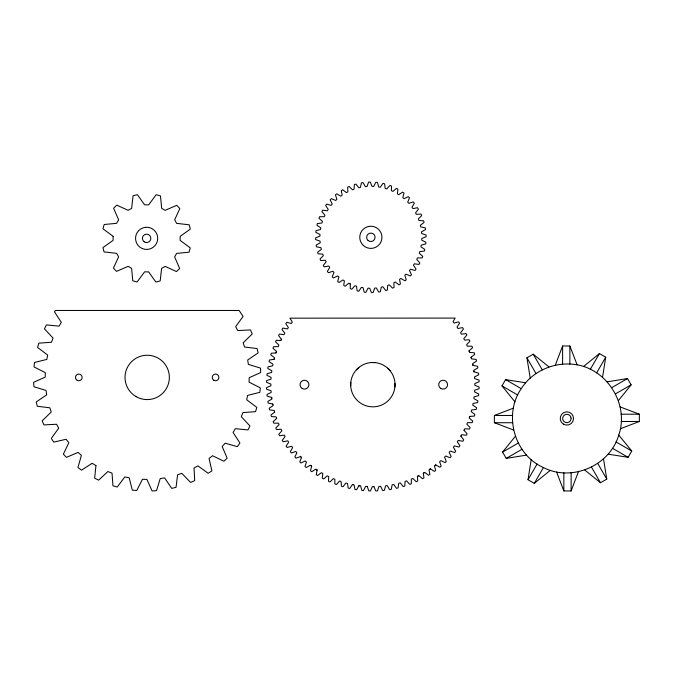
<?xml version="1.0" encoding="UTF-8"?>
<svg xmlns="http://www.w3.org/2000/svg" width="673" height="673" viewBox="0 0 673 673"><rect width="100%" height="100%" fill="white"/><g stroke="black" fill="none" stroke-linecap="round" stroke-linejoin="round"><path stroke-width="1.01" d="M562.603 364.228L562.611 345.981L569.871 345.998L577.123 364.825C608.19 370.31 629.171 405.18 618.756 435.078C609.923 465.666 571.714 482.221 543.447 467.55C514.29 454.797 503.135 414.77 521.264 388.666C532.89 370.293 555.881 361.006 577.123 364.825M556.605 472.118L563.848 490.945L571.116 490.954L571.125 472.707M513.617 430.039L494.377 422.72L494.386 415.46L513.213 408.208M620.514 428.726L639.333 421.483L639.35 414.215L620.111 406.904M350.709 385.831L350.801 382.348M394.9 386.983A22.167 22.167 0 0 0 363.832 364.413A22.167 22.167 0 0 0 359.819 402.605A22.167 22.167 0 0 0 394.9 386.983L394.992 383.509M550.262 470.36L534.303 483.374L528.019 479.731L531.157 459.802M602.571 377.141L605.708 357.212L599.424 353.569L583.466 366.575M317.118 470.048L316.226 474.65L317.648 475.525L321.374 472.673L322.821 473.506L322.232 478.158L323.713 478.949L327.238 475.853L328.735 476.585L328.458 481.271L329.98 481.961L333.303 478.646L334.843 479.277L334.868 483.971L336.433 484.552L339.529 481.027L341.11 481.557L341.447 486.243L343.045 486.722L345.905 483.004L347.52 483.424L348.16 488.076L349.783 488.447L352.391 484.552L354.032 484.871L354.974 489.473L356.623 489.734L358.97 485.679L360.627 485.889L361.864 490.415L363.529 490.575L365.607 486.369L367.273 486.47L368.804 490.903L370.47 490.954L372.27 486.621L373.944 486.621L375.761 490.945L377.427 490.886L378.941 486.444L380.607 486.327L382.71 490.524L384.367 490.356L385.587 485.83L387.236 485.603L389.608 489.65L391.257 489.38L392.174 484.779L393.806 484.451L396.439 488.329L398.063 487.95L398.677 483.298L400.292 482.861L403.169 486.571L404.767 486.083L405.079 481.397L406.652 480.859L409.764 484.367L411.329 483.778L411.329 479.083L412.869 478.444L416.208 481.742L417.731 481.044L417.428 476.366L418.917 475.626L422.467 478.696L423.94 477.906L423.325 473.254L424.772 472.412L428.508 475.247L429.921 474.364L429.012 469.762L430.4 468.829L434.312 471.411L435.667 470.435L434.455 465.909L435.776 464.883L439.856 467.205L441.143 466.145L439.637 461.703L440.891 460.601L445.114 462.645L446.325 461.501L444.533 457.169L445.711 455.983L450.052 457.758L451.196 456.538L449.127 452.323L450.22 451.07L454.67 452.55L455.722 451.255L453.383 447.192L454.393 445.863L458.936 447.057L459.903 445.694L457.304 441.791L458.22 440.403L462.831 441.286L463.705 439.873L460.854 436.146L461.686 434.699L466.339 435.28L467.121 433.807L464.034 430.283L464.765 428.785L469.451 429.063L470.133 427.54L466.818 424.217L467.457 422.678L472.152 422.644L472.732 421.088L469.207 417.983L469.737 416.402L474.423 416.074L474.902 414.475L471.184 411.615L471.605 410L476.257 409.361L476.627 407.737L472.732 405.121L473.052 403.489L477.645 402.547L477.914 400.898L473.859 398.551L474.07 396.893L478.596 395.657L478.755 393.991L474.549 391.913L474.65 390.247L479.083 388.716L479.134 387.042L474.802 385.242L474.802 383.576L479.126 381.759L479.067 380.085L474.625 378.579L474.507 376.914L478.705 374.811L478.537 373.153L473.96 371.706L473.784 370.276L477.83 367.912L477.561 366.263L472.959 365.346L472.825 364.766L472.623 363.706L476.509 361.081L476.131 359.458L471.479 358.835L471.041 357.228L474.751 354.351L474.255 352.753L469.577 352.442L469.039 350.869L472.547 347.748L471.958 346.191L467.264 346.183L466.625 344.643L469.914 341.312L469.224 339.789L464.547 340.092L463.798 338.595L466.877 335.053L466.086 333.581L461.434 334.195L460.593 332.748L463.428 329.013L462.544 327.591L457.943 328.508L457.009 327.12L459.592 323.208L458.616 321.854L454.082 323.057L453.064 321.736L455.108 318.085L289.97 318.161L292.318 322.148L291.3 323.469L286.765 322.283L285.798 323.646L288.397 327.549L287.472 328.937L282.87 328.054L281.987 329.467L284.839 333.194L284.014 334.641L279.354 334.052L278.572 335.533L281.482 339.47L280.927 340.555L276.25 340.277L275.56 341.8L278.874 345.123L278.243 346.662L273.549 346.696L272.969 348.252L276.494 351.348L275.955 352.93L271.278 353.266L270.798 354.864L274.517 357.725L274.088 359.34L269.444 359.979L269.065 361.603L272.969 364.211L272.649 365.851L268.047 366.793L267.778 368.442L271.842 370.789L271.631 372.447L267.105 373.683L266.945 375.349L271.152 377.427L271.042 379.092L266.609 380.624L266.558 382.298L270.891 384.098L270.899 385.764L266.575 387.581L266.634 389.255L271.076 390.761L271.185 392.426L266.996 394.529L267.164 396.187L271.69 397.406L271.917 399.064L267.862 401.428L268.14 403.077L272.742 403.993L273.07 405.634L269.183 408.259L269.57 409.882L274.222 410.505L274.66 412.112L270.95 414.989L271.438 416.587L276.123 416.898L276.662 418.471L273.154 421.592L273.743 423.149L278.437 423.157L279.076 424.697L275.779 428.028L276.477 429.551L281.154 429.248L281.894 430.737L278.824 434.287L279.615 435.759L284.267 435.145L285.108 436.592L282.273 440.327L283.156 441.74L287.758 440.832L288.692 442.22L286.101 446.132L287.077 447.486L291.611 446.275L292.629 447.595L290.307 451.676L291.375 452.963L295.817 451.457L296.919 452.71L294.867 456.933L296.011 458.145L300.629 456.614L301.529 457.531L299.763 461.88L300.982 463.016L305.197 460.946L306.451 462.04L304.97 466.49L306.265 467.55L310.329 465.203L311.649 466.221L310.463 470.755L311.826 471.723L315.73 469.123L317.118 470.048L316.411 469.603M274.281 358.524L274.088 359.34M276.199 352.13L275.955 352.93M469.737 416.402L469.569 416.982M555.301 365.229L562.611 345.981M571.116 490.954L578.427 471.714M464.353 429.668L464.034 430.283M281.272 339.798L281.667 339.057M461.114 435.717L460.854 436.146M590.28 369.384L599.424 353.569M528.019 479.731L537.104 463.983M596.615 372.951L605.708 357.212M534.303 483.374L543.447 467.55M514.971 401.865L501.965 385.907L505.608 379.622L525.529 382.76M608.19 454.182L628.119 457.312L631.762 451.028L618.756 435.078M526.538 455.108L506.214 458.397L502.596 452.096L515.274 436.407M618.453 400.528L631.131 384.838L627.514 378.546L607.189 381.835M429.719 469.317L430.4 468.829M356.37 369.839L358.894 367.441M435.137 465.422L435.776 464.883M611.681 387.673L627.514 378.546M502.596 452.096L518.328 443.011M615.4 393.924L631.131 384.838M506.214 458.397L522.046 449.27M530.223 378.142L526.942 357.817L533.235 354.2L548.924 366.878M584.803 470.057L600.493 482.743L606.785 479.117L603.504 458.793M423.325 473.254L424.066 472.858M417.428 476.366L418.185 476.021M373.944 486.621L373.372 486.638M621.103 414.206L639.35 414.215M494.386 415.46L512.523 415.46M621.196 421.483L639.333 421.483M494.377 422.72L512.624 422.728M371.689 362.528L375.164 362.621M366.44 486.444L367.273 486.47M359.794 485.813L358.97 485.679M352.921 484.669L352.391 484.552M310.976 465.733L311.649 466.221M505.608 379.622L521.264 388.666M612.464 448.277L628.119 457.312M616.005 441.925L631.762 451.028M501.965 385.907L517.722 395.017M387.682 368.198L390.079 370.722M300.351 456.353L300.924 456.959M471.285 358.028L471.041 357.228M533.235 354.2L542.295 369.898M591.432 467.045L600.493 482.743M597.7 463.352L606.785 479.117M526.942 357.817L536.028 373.582M276.662 418.471L276.477 417.983M469.333 351.643L469.039 350.869M274.407 411.312L274.66 412.112M272.876 404.818L272.742 403.993M472.816 364.522L472.959 365.346M271.749 397.979L271.69 397.406M473.918 371.101L474.002 371.933M569.871 345.998L569.871 364.16M563.848 472.783L563.848 490.945M350.271 283.913L350.246 288.599L351.828 289.205L354.94 285.705L356.53 286.202L357.119 290.854L358.759 291.249L361.393 287.371L363.033 287.649L364.228 292.183L365.902 292.36L368.005 288.17L369.67 288.237L371.446 292.578L373.128 292.536L374.668 288.111L376.333 287.96L378.655 292.032L380.321 291.771L381.271 287.178L382.895 286.807L385.73 290.543L387.345 290.063L387.69 285.394L389.255 284.814L392.552 288.145L394.092 287.464L393.823 282.786L395.295 282.004L398.996 284.881L400.435 283.998L399.56 279.396L400.923 278.437L404.969 280.801L406.282 279.741L404.81 275.291L406.029 274.155L410.353 275.972L411.514 274.752L409.47 270.538L410.538 269.25L415.056 270.487L416.057 269.124L413.474 265.212L414.366 263.799L419.01 264.439L419.817 262.95L416.755 259.408L417.453 257.894L422.139 257.919L422.745 256.346L419.245 253.225L419.742 251.635L424.394 251.046L424.789 249.405L420.911 246.772L421.189 245.132L425.723 243.937L425.908 242.263L421.719 240.16L421.786 238.494L426.118 236.719L426.076 235.037L421.651 233.497L421.5 231.84L425.572 229.51L425.311 227.844L420.718 226.902L420.356 225.27L424.083 222.435L423.611 220.82L418.934 220.475L418.354 218.91L421.693 215.621L421.004 214.073L416.326 214.351L415.552 212.87L418.421 209.168L417.546 207.73L412.936 208.605L411.977 207.25L414.341 203.196L413.281 201.883L408.831 203.364L407.703 202.136L409.521 197.812L408.292 196.651L404.078 198.695L402.791 197.626L404.027 193.109L402.664 192.116L398.752 194.69L397.339 193.799L397.979 189.155L396.498 188.347L392.948 191.41L391.434 190.711L391.459 186.026L389.886 185.42L386.765 188.92L385.175 188.423L384.586 183.771L382.945 183.376L380.312 187.254L378.672 186.976L377.486 182.442L375.803 182.265L373.7 186.446L372.034 186.387L370.268 182.047L368.577 182.089L367.037 186.514L365.38 186.665L363.058 182.593L361.384 182.854L360.442 187.447L358.81 187.817L355.983 184.082L354.36 184.553L354.023 189.231L352.459 189.811L349.161 186.48L347.613 187.161L347.891 191.839L346.41 192.613L342.708 189.744L341.27 190.627L342.153 195.229L340.79 196.188L336.744 193.824L335.432 194.884L336.904 199.334L335.676 200.461L331.36 198.644L330.191 199.873L332.235 204.087L331.166 205.374L326.649 204.138L325.656 205.501L328.231 209.412L327.339 210.826L322.695 210.186L321.887 211.667L324.95 215.217L324.251 216.731L319.566 216.706L318.96 218.279L322.46 221.4L321.963 222.99L317.32 223.579L316.924 225.219L320.802 227.853L320.516 229.493L315.982 230.679L315.805 232.362L319.995 234.465L319.927 236.13L315.587 237.906L315.629 239.588L320.054 241.127L320.205 242.785L316.133 245.107L316.394 246.781L320.987 247.723L321.358 249.355L317.622 252.19L318.102 253.805L322.771 254.142L323.351 255.706L320.02 259.004L320.701 260.552L325.379 260.274L326.161 261.755L323.284 265.456L324.167 266.895L328.769 266.02L329.728 267.374L327.364 271.421L328.424 272.742L332.874 271.261L334.01 272.489L332.193 276.813L333.413 277.974L337.636 275.93L338.914 276.998L337.678 281.516L339.041 282.509L342.961 279.934L344.366 280.826L343.726 285.47L345.215 286.277L348.757 283.215L350.271 283.913M113.157 236.341L113.081 240.387L102.952 247.571L104.046 251.904L116.639 253.342L118.591 256.893L113.417 268.174L116.53 271.379L128.148 266.331L131.614 268.426L132.774 280.792L137.073 282.004L144.619 271.825L148.666 271.909L155.85 282.029L160.182 280.935L161.621 268.35L165.171 266.39L176.452 271.572L179.657 268.451L174.61 256.834L176.705 253.368L189.071 252.207L190.282 247.908L180.103 240.37L180.187 236.316L190.308 229.131L189.214 224.799L176.629 223.36L174.669 219.81L179.851 208.529L176.73 205.324L165.112 210.371L161.646 208.277L160.485 195.919L156.186 194.699L148.649 204.878L144.594 204.802L137.41 194.674L133.077 195.767L131.639 208.361L128.089 210.312L116.808 205.139L113.602 208.251L118.65 219.869L116.555 223.343L104.197 224.496L102.977 228.803L113.157 236.341M571.057 418.076L571.015 419.17A4.215 4.215 0 0 1 564.47 421.937A4.215 4.215 0 0 1 564.731 414.837A4.215 4.215 0 0 1 571.057 418.076M95.945 465.598L94.649 478.183L98.637 480.169L107.89 471.529L112.029 473.153L112.955 485.78L117.22 487.042L124.833 476.921L129.191 477.805L132.287 490.079L136.712 490.575L142.449 479.294L146.899 479.403L152.081 490.954L156.523 490.676L160.216 478.57L164.616 477.906L171.724 488.379L176.048 487.336L177.579 474.776L181.803 473.355L190.619 482.44L194.699 480.657L194.026 468.021L197.938 465.893L208.201 473.304L211.902 470.839L209.051 458.506L212.525 455.73L223.924 461.249L227.146 458.178L222.191 446.536L225.135 443.196L237.317 446.653L239.958 443.07L233.06 432.461L235.373 428.667L247.967 429.954L249.952 425.967L241.313 416.713L242.936 412.574L255.563 411.657L256.817 407.384L246.705 399.779L247.588 395.413L259.862 392.317L260.358 387.892L249.077 382.155L249.187 377.704L260.737 372.531L260.459 368.081L248.354 364.396L247.689 359.996L258.163 352.888L257.12 348.555L244.56 347.024L243.138 342.809L252.215 333.985L250.44 329.905L237.796 330.578L235.668 326.674L243.079 316.411L239.134 310.463L55.388 310.463L54.429 311.75L61.336 322.359L59.014 326.161L46.42 324.874L44.435 328.861L53.074 338.107L51.451 342.254L38.824 343.171L37.57 347.436L47.682 355.05L46.799 359.407L34.525 362.503L34.029 366.928L45.31 372.665L45.2 377.116L33.65 382.298L33.928 386.739L46.033 390.433L46.698 394.832L36.224 401.941L37.267 406.265L49.836 407.804L51.249 412.019L42.172 420.835L43.947 424.915L56.591 424.242L58.719 428.154L51.308 438.417L53.764 442.127L66.097 439.267L68.873 442.75L63.355 454.14L66.425 457.362L78.068 452.407L81.408 455.352L77.95 467.533L81.534 470.175L92.142 463.276L95.945 465.598M145.595 227.314L142.777 227.962A11.088 11.088 0 0 0 135.593 239.386L136.24 242.213A11.088 11.088 0 0 0 142.011 248.43L144.771 249.279A11.088 11.088 0 0 0 155.673 231.941L153.705 229.813A11.088 11.088 0 0 0 145.595 227.314M136.106 396.616A22.167 22.167 0 0 0 169.36 377.41A22.167 22.167 0 0 0 136.106 358.213A22.167 22.167 0 0 0 136.106 396.616M77.159 380.295A3.323 3.323 0 0 0 82.148 377.41A3.323 3.323 0 0 0 77.159 374.533A3.323 3.323 0 0 0 77.159 380.295M213.905 380.295A3.323 3.323 0 0 0 218.893 377.41A3.323 3.323 0 0 0 213.905 374.533A3.323 3.323 0 0 0 213.905 380.295M144.182 241.784A4.215 4.215 0 0 0 150.819 238.755A4.215 4.215 0 0 0 144.88 234.524A4.215 4.215 0 0 0 144.182 241.784M363.42 245.536A11.088 11.088 0 0 0 381.692 239.638A11.088 11.088 0 0 0 367.45 226.759A11.088 11.088 0 0 0 363.42 245.536M368.047 240.454A4.215 4.215 0 0 0 374.979 238.166A4.215 4.215 0 0 0 369.536 233.312A4.215 4.215 0 0 0 368.047 240.454M563.343 424.108A6.654 6.654 0 0 0 573.514 418.699A6.654 6.654 0 0 0 563.738 412.599A6.654 6.654 0 0 0 563.343 424.108M302.261 388.506A4.433 4.433 0 0 0 308.915 384.67A4.433 4.433 0 0 0 302.261 380.834A4.433 4.433 0 0 0 302.261 388.506M440.908 388.506A4.433 4.433 0 0 0 447.562 384.67A4.433 4.433 0 0 0 440.916 380.825A4.433 4.433 0 0 0 440.908 388.506"/></g></svg>
